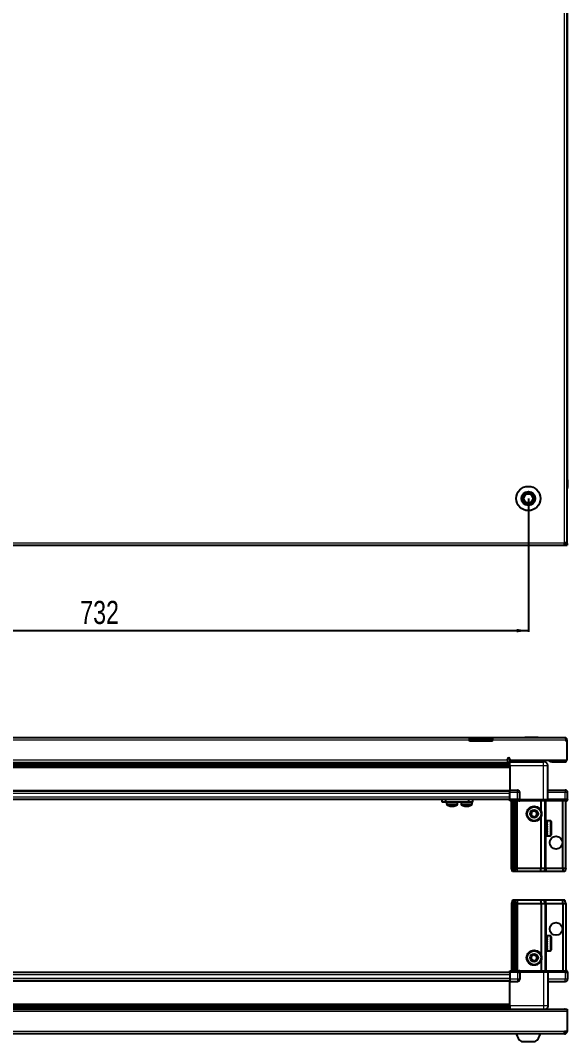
# Model space of a CAD drawing. Header units: millimetres. Extents: x 775 to 3162, y 464 to 2248.
# Drawn here: x 1249 to 1723, y 464 to 1349 of the extents above; entities that cross this region are included whole.
import ezdxf

# ---------------------------------------------------------------- set-up
doc = ezdxf.new("R2010")
doc.units = ezdxf.units.MM
doc.layers.add('FORMAT', color=7, linetype='Continuous')
doc.styles.add('SLDTEXTSTYLE0', font='TXT', dxfattribs={"width": 0.75})
doc.dimstyles.new('SLDDIMSTYLE0', dxfattribs={"dimtxt": 20, "dimasz": 10, "dimexe": 0, "dimexo": 0.0625, "dimgap": 5, "dimtad": 2, "dimdec": 1, "dimrnd": 1e-09, "dimzin": 12, "dimdsep": 46, "dimtxsty": 'SLDTEXTSTYLE0', "dimsah": 1, "dimcen": 0.09, "dimadec": 0, "dimazin": 3, "dimtfac": 1, "dimtofl": 0, "dimtmove": 0, "dimatfit": 3, "dimfxl": 0, "dimfrac": 2, "dimtolj": 1, "dimtzin": 12, "dimarcsym": 0})

# ---------------------------------------------------------------- blocks, each defined once
blk = doc.blocks.new('_D_2')
at = {"layer": 'FORMAT'}
for p, q in [((957.47, 934.92), (957.47, 819.43)), ((1689.47, 934.92), (1689.47, 819.43)), ((957.47, 820.43), (1689.47, 820.43))]:
    blk.add_line(p, q, dxfattribs=at)
for points in [[(957.47, 820.43), (967.47, 818.9), (967.47, 821.97)], [(1689.47, 820.43), (1679.47, 821.97), (1679.47, 818.9)]]:
    blk.add_solid(points, dxfattribs=at)
at = {"layer": 'FORMAT', "insert": (1301.3, 846.22), "char_height": 20, "attachment_point": 1, "style": 'SLDTEXTSTYLE0'}
blk.add_mtext('732', dxfattribs=at)

msp = doc.modelspace()

# ---------------------------------------------------------------- linework, layer by layer
at = {"color": 8, "linetype": 'Continuous', "lineweight": 18}
for p, q in [((1720.87, 896.53), (1720.87, 2091.33)), ((1722.97, 944.43), (1723.47, 944.43)), ((926.07, 896.53), (1720.87, 896.53)), ((1638.47, 725.7), (1008.47, 725.7)), ((1648.47, 727.8), (1648.47, 726.3)), ((1721.97, 725.7), (1658.47, 725.7)), ((975.47, 708.4), (1671.47, 708.4)), ((1709.97, 708.3), (1709.97, 706.8)), ((1720.87, 708.3), (1720.87, 706.8)), ((1673.47, 705.56), (973.47, 705.56)), ((973.47, 703.12), (1673.47, 703.12)), ((1673.47, 701.7), (973.47, 701.7)), ((1671.47, 706.8), (1673.47, 706.8)), ((1702.47, 703.3), (1673.47, 703.3)), ((1702.47, 674.3), (1702.47, 703.3)), ((973.47, 682.3), (1673.47, 682.3)), ((1679.97, 680.3), (1679.97, 682.3)), ((1721.47, 682.3), (1721.47, 680.3)), ((973.47, 679.65), (1673.47, 679.65)), ((973.47, 676.45), (1673.47, 676.45)), ((1679.97, 680.3), (1673.47, 680.3)), ((1673.47, 674.3), (1673.47, 673.97)), ((1679.97, 674.3), (1679.97, 680.3)), ((1681.97, 680.3), (1679.97, 680.3)), ((1679.97, 674.3), (1679.97, 673.97)), ((1679.97, 614.8), (1679.97, 673.1)), ((1682.17, 674.3), (1682.17, 673.1)), ((1702.47, 674.3), (1702.47, 673.1)), ((1704.97, 653.3), (1704.97, 673.1)), ((1721.47, 680.3), (1706.47, 680.3)), ((1706.67, 674.3), (1706.67, 673.1)), ((1721.47, 674.3), (1721.47, 680.3)), ((1723.47, 680.3), (1721.47, 680.3)), ((1721.47, 674.3), (1721.47, 673.1)), ((1620.88, 670.04), (1618.67, 670.04)), ((1620.98, 669.67), (1618.86, 669.67)), ((1628.17, 670.04), (1620.88, 670.04)), ((1627.98, 669.67), (1620.98, 669.67)), ((1628.03, 669.67), (1627.98, 669.67)), ((1628.22, 670.04), (1628.17, 670.04)), ((1638.67, 670.04), (1631.17, 670.04)), ((1638.56, 669.67), (1631.36, 669.67)), ((1640.48, 669.67), (1638.56, 669.67)), ((1640.67, 670.04), (1638.67, 670.04)), ((1708.37, 655.8), (1708.37, 654.11)), ((1708.37, 654.11), (1708.37, 642.8)), ((1704.97, 614.8), (1704.97, 645.3)), ((1679.97, 611.8), (1679.97, 614.8)), ((1704.97, 614.8), (1704.97, 611.8)), ((1679.97, 587.1), (1679.97, 584.1)), ((1679.97, 584.1), (1679.97, 525.8)), ((1704.97, 584.1), (1704.97, 587.1)), ((1704.97, 584.1), (1704.97, 553.6)), ((1708.37, 556.1), (1708.37, 543.1)), ((1704.97, 545.6), (1704.97, 525.8)), ((1673.47, 522.45), (973.47, 522.45)), ((1679.97, 524.6), (1679.97, 524.93)), ((1679.97, 524.6), (1679.97, 518.6)), ((1682.17, 525.8), (1682.17, 524.6)), ((1702.47, 524.6), (1702.47, 525.8)), ((1702.47, 524.6), (1702.47, 495.6)), ((1706.67, 525.8), (1706.67, 524.6)), ((1721.47, 524.6), (1721.47, 525.8)), ((1721.47, 524.6), (1721.47, 518.6)), ((1673.47, 519.25), (973.47, 519.25)), ((1673.47, 516.6), (973.47, 516.6)), ((1679.97, 518.6), (1673.47, 518.6)), ((1681.97, 518.6), (1679.97, 518.6)), ((1679.97, 518.6), (1679.97, 516.6)), ((1721.47, 518.6), (1706.47, 518.6)), ((1723.47, 518.6), (1721.47, 518.6)), ((1721.47, 516.6), (1721.47, 518.6)), ((973.47, 497.2), (1673.47, 497.2)), ((1673.47, 495.78), (973.47, 495.78)), ((1702.47, 495.6), (1673.47, 495.6)), ((1722.97, 490.5), (923.97, 490.5)), ((973.47, 493.34), (1673.47, 493.34)), ((1720.87, 492.6), (1720.87, 492.7)), ((1720.87, 473.2), (926.07, 473.2))]:
    msp.add_line(p, q, dxfattribs=at)
at = {"color": 7, "linetype": 'Continuous', "lineweight": 25}
for p, q in [((1722.97, 896.53), (1722.97, 2091.33)), ((1723.32, 950.93), (1723.32, 2036.93)), ((1722.97, 950.93), (1723.47, 950.93)), ((1723.47, 950.93), (1723.47, 950.93)), ((1723.47, 944.43), (1723.47, 950.93)), ((1723.47, 950.93), (1723.47, 944.43)), ((926.07, 894.43), (1720.87, 894.43)), ((1720.87, 894.43), (1720.87, 896.53)), ((1722.97, 896.53), (1720.87, 896.53)), ((1722.97, 895.93), (1720.87, 895.93)), ((1720.87, 894.43), (1722.97, 894.43)), ((1722.97, 895.93), (1722.97, 896.53)), ((1722.97, 895.93), (1722.97, 894.43)), ((1008.47, 727.8), (1638.47, 727.8)), ((1638.47, 725.7), (1638.47, 727.8)), ((1638.47, 727.8), (1648.47, 727.8)), ((1648.47, 726.3), (1638.47, 726.3)), ((1638.47, 724.8), (1638.47, 725.7)), ((1648.47, 727.8), (1658.47, 727.8)), ((1658.47, 726.3), (1648.47, 726.3)), ((1658.47, 727.8), (1721.37, 727.8)), ((1658.47, 727.8), (1658.47, 725.7)), ((1658.47, 724.8), (1658.47, 725.7)), ((1686.54, 728.1), (1686.54, 727.8)), ((1686.54, 728.1), (1697.02, 728.1)), ((1697.02, 728.1), (1698.11, 728.1)), ((1698.11, 727.8), (1698.11, 728.1)), ((1721.97, 725.7), (1721.97, 724.8)), ((1721.97, 725.7), (1722.97, 725.7)), ((1722.97, 724.8), (1722.97, 725.7)), ((1658.47, 724.8), (1638.47, 724.8)), ((1722.97, 724.8), (1721.97, 724.8)), ((1722.97, 708.3), (1722.97, 724.8)), ((1671.47, 708.4), (1671.47, 709.15)), ((1671.47, 708.4), (1671.47, 706.3)), ((1673.47, 709.15), (1673.47, 708.3)), ((1673.47, 708.3), (1722.97, 708.3)), ((1673.47, 708.3), (1673.47, 706.8)), ((1676.22, 708.3), (1676.22, 706.8)), ((1702.72, 706.8), (1702.72, 708.3)), ((1707.97, 706.8), (1707.97, 708.3)), ((1673.47, 704.36), (973.47, 704.36)), ((1673.47, 704.32), (973.47, 704.32)), ((975.47, 706.3), (1671.47, 706.3)), ((999.59, 706.15), (1647.35, 706.15)), ((1641.97, 706.3), (1641.97, 706.15)), ((1642.08, 706.3), (1642.08, 706.15)), ((1642.26, 706.3), (1642.26, 706.15)), ((1642.77, 706.3), (1642.77, 706.15)), ((1643.16, 706.3), (1643.16, 706.15)), ((1644.02, 706.3), (1644.02, 706.15)), ((1644.58, 706.3), (1644.58, 706.15)), ((1645.7, 706.3), (1645.7, 706.15)), ((1646.38, 706.3), (1646.38, 706.15)), ((1647.35, 706.15), (1647.65, 706.15)), ((1647.65, 706.3), (1647.65, 706.15)), ((1647.65, 706.15), (1647.66, 706.15)), ((1647.66, 706.15), (1648.39, 706.15)), ((1647.92, 706.3), (1647.92, 706.15)), ((1648.39, 706.3), (1648.39, 706.15)), ((1648.39, 706.15), (1649.68, 706.15)), ((1649.59, 706.15), (1673.47, 706.15)), ((1649.68, 706.3), (1649.68, 706.15)), ((1649.78, 706.3), (1649.78, 706.15)), ((1650.4, 706.3), (1650.4, 706.15)), ((1651.6, 706.3), (1651.6, 706.15)), ((1652.22, 706.3), (1652.22, 706.15)), ((1653.21, 706.3), (1653.21, 706.15)), ((1653.68, 706.3), (1653.68, 706.15)), ((1654.35, 706.3), (1654.35, 706.15)), ((1654.63, 706.3), (1654.63, 706.15)), ((1654.92, 706.3), (1654.92, 706.15)), ((1654.97, 706.15), (1654.97, 706.3)), ((1654.97, 706.3), (1654.97, 706.15)), ((1673.47, 706.8), (1702.47, 706.8)), ((1673.47, 703.3), (1673.47, 682.3)), ((1706.47, 674.3), (1706.47, 703.3)), ((1709.97, 706.8), (1707.97, 706.8)), ((1709.97, 706.8), (1720.87, 706.8)), ((973.47, 681.65), (1673.47, 681.65)), ((1673.47, 682.3), (1679.97, 682.3)), ((1673.47, 680.3), (1673.47, 682.3)), ((1706.47, 682.3), (1721.47, 682.3)), ((973.47, 674.45), (1673.47, 674.45)), ((1614.82, 671.95), (1614.82, 674.45)), ((1617.82, 674.45), (1617.82, 671.95)), ((1638.02, 671.95), (1638.02, 674.45)), ((1641.02, 674.45), (1641.02, 671.95)), ((1673.47, 674.3), (1673.47, 680.3)), ((1673.47, 674.3), (1679.97, 674.3)), ((1673.47, 674.3), (1673.47, 673.97)), ((1673.47, 674.3), (1673.47, 674.3)), ((1679.97, 674.3), (1673.47, 674.3)), ((1673.47, 673.1), (1673.47, 673.97)), ((1673.47, 673.97), (1673.47, 673.97)), ((1673.47, 673.97), (1679.97, 673.97)), ((1681.29, 673.1), (1673.47, 673.1)), ((1674.97, 614.8), (1674.97, 673.1)), ((1676.47, 614.8), (1676.47, 673.1)), ((1677.97, 614.8), (1677.97, 673.1)), ((1678.97, 614.8), (1678.97, 673.1)), ((1681.97, 674.3), (1679.97, 674.3)), ((1681.29, 673.1), (1681.97, 673.1)), ((1681.97, 674.3), (1681.97, 680.3)), ((1681.97, 674.3), (1681.97, 673.1)), ((1681.97, 674.3), (1682.17, 674.3)), ((1682.17, 673.1), (1681.97, 673.1)), ((1682.17, 674.3), (1702.47, 674.3)), ((1702.47, 673.1), (1682.17, 673.1)), ((1700.47, 664.3), (1700.47, 673.1)), ((1702.47, 674.3), (1706.47, 674.3)), ((1706.47, 673.1), (1702.47, 673.1)), ((1703.97, 614.8), (1703.97, 673.1)), ((1706.47, 674.3), (1706.47, 673.1)), ((1706.47, 674.3), (1706.67, 674.3)), ((1706.67, 673.1), (1706.47, 673.1)), ((1706.67, 674.3), (1721.47, 674.3)), ((1721.47, 674.3), (1706.67, 674.3)), ((1721.47, 673.1), (1706.67, 673.1)), ((1719.47, 614.8), (1719.47, 673.1)), ((1723.47, 674.3), (1721.47, 674.3)), ((1721.47, 673.1), (1722.97, 673.1)), ((1721.97, 614.8), (1721.97, 673.1)), ((1722.97, 673.1), (1723.47, 673.97)), ((1723.47, 674.3), (1723.47, 680.3)), ((1723.47, 674.3), (1723.47, 673.97)), ((1617.82, 671.95), (1614.82, 671.95)), ((1638.02, 671.95), (1617.82, 671.95)), ((1618.67, 671.95), (1618.67, 670.04)), ((1628.17, 670.04), (1628.17, 671.95)), ((1628.22, 670.04), (1628.22, 671.95)), ((1631.17, 671.95), (1631.17, 670.04)), ((1641.02, 671.95), (1638.02, 671.95)), ((1640.67, 670.04), (1640.67, 671.95)), ((1700.47, 614.8), (1700.47, 659.3)), ((1708.37, 655.8), (1705.47, 655.8)), ((1705.47, 655.8), (1705.47, 655.79)), ((1705.97, 655.79), (1705.47, 655.79)), ((1705.47, 655.79), (1705.47, 655.71)), ((1705.47, 655.71), (1705.47, 655.37)), ((1705.97, 655.71), (1705.47, 655.71)), ((1705.97, 655.37), (1705.47, 655.37)), ((1705.47, 655.37), (1705.47, 655.06)), ((1705.47, 655.06), (1705.47, 654.35)), ((1705.97, 655.06), (1705.47, 655.06)), ((1705.97, 655.71), (1705.97, 655.79)), ((1705.97, 655.06), (1705.97, 655.37)), ((1709.17, 655), (1709.17, 653.51)), ((1704, 653.3), (1703.97, 653.3)), ((1704.49, 652.61), (1704, 653.3)), ((1704, 653.3), (1704, 652.26)), ((1704, 652.26), (1704, 645.3)), ((1704, 645.3), (1704.49, 645.99)), ((1704.97, 653.3), (1704.49, 652.61)), ((1704.49, 652.61), (1704.49, 651.75)), ((1704.49, 651.75), (1704.49, 645.99)), ((1704.49, 645.99), (1704.97, 645.3)), ((1704.97, 653.3), (1704.97, 652.26)), ((1704.97, 652.26), (1704.97, 645.3)), ((1705.47, 653.7), (1705.37, 653.7)), ((1705.37, 653.7), (1705.37, 644.9)), ((1705.97, 654.35), (1705.47, 654.35)), ((1705.47, 654.35), (1705.47, 653.85)), ((1705.47, 653.85), (1705.47, 652.83)), ((1705.97, 653.85), (1705.47, 653.85)), ((1705.97, 652.83), (1705.47, 652.83)), ((1705.47, 652.83), (1705.47, 652.19)), ((1705.47, 652.19), (1705.47, 650.98)), ((1705.97, 652.19), (1705.47, 652.19)), ((1705.97, 650.98), (1705.47, 650.98)), ((1705.47, 650.98), (1705.47, 650.43)), ((1705.97, 650.43), (1705.47, 650.43)), ((1705.47, 650.25), (1705.47, 648.95)), ((1705.97, 650.25), (1705.47, 650.25)), ((1705.97, 648.95), (1705.47, 648.95)), ((1705.97, 648.57), (1705.47, 648.57)), ((1705.47, 648.57), (1705.47, 648.22)), ((1705.97, 648.22), (1705.47, 648.22)), ((1705.47, 648.22), (1705.47, 646.96)), ((1705.97, 646.96), (1705.47, 646.96)), ((1705.47, 646.96), (1705.47, 646.29)), ((1705.47, 646.29), (1705.47, 645.2)), ((1705.97, 646.29), (1705.47, 646.29)), ((1705.97, 653.85), (1705.97, 654.35)), ((1705.97, 652.19), (1705.97, 652.83)), ((1705.97, 650.25), (1705.97, 650.98)), ((1705.97, 648.22), (1705.97, 648.95)), ((1705.97, 646.29), (1705.97, 646.96)), ((1709.17, 653.51), (1709.17, 643.6)), ((1703.97, 645.3), (1704, 645.3)), ((1705.37, 644.9), (1705.47, 644.9)), ((1705.97, 645.2), (1705.47, 645.2)), ((1705.47, 645.2), (1705.47, 644.66)), ((1705.47, 644.66), (1705.47, 643.84)), ((1705.97, 644.66), (1705.47, 644.66)), ((1705.97, 643.84), (1705.47, 643.84)), ((1705.47, 643.84), (1705.47, 643.48)), ((1705.47, 643.48), (1705.47, 643.02)), ((1705.97, 643.48), (1705.47, 643.48)), ((1705.97, 643.02), (1705.47, 643.02)), ((1705.47, 643.02), (1705.47, 642.87)), ((1705.47, 642.87), (1705.47, 642.8)), ((1705.97, 642.87), (1705.47, 642.87)), ((1705.47, 642.8), (1708.37, 642.8)), ((1705.97, 644.66), (1705.97, 645.2)), ((1705.97, 643.48), (1705.97, 643.84)), ((1705.97, 642.87), (1705.97, 643.02)), ((1674.97, 614.8), (1676.47, 614.8)), ((1675.77, 611.8), (1674.97, 614.8)), ((1676.93, 611.8), (1675.77, 611.8)), ((1676.47, 614.8), (1677.97, 614.8)), ((1676.93, 611.8), (1676.47, 614.8)), ((1677.43, 611.8), (1676.93, 611.8)), ((1677.43, 611.8), (1677.97, 614.8)), ((1678.17, 611.8), (1677.43, 611.8)), ((1677.97, 614.8), (1678.97, 614.8)), ((1678.17, 611.8), (1678.97, 614.8)), ((1679.97, 611.8), (1678.17, 611.8)), ((1678.97, 614.8), (1679.97, 614.8)), ((1679.97, 614.8), (1700.47, 614.8)), ((1700.14, 611.8), (1679.97, 611.8)), ((1700.14, 611.8), (1700.47, 614.8)), ((1703.17, 611.8), (1700.14, 611.8)), ((1700.47, 614.8), (1703.97, 614.8)), ((1703.97, 614.8), (1703.17, 611.8)), ((1704.97, 611.8), (1703.17, 611.8)), ((1703.97, 614.8), (1704.97, 614.8)), ((1704.97, 614.8), (1719.47, 614.8)), ((1719.32, 611.8), (1704.97, 611.8)), ((1719.47, 614.8), (1719.32, 611.8)), ((1721.17, 611.8), (1719.32, 611.8)), ((1719.47, 614.8), (1721.97, 614.8)), ((1721.97, 614.8), (1721.17, 611.8)), ((1675.77, 587.1), (1674.97, 584.1)), ((1674.97, 584.1), (1676.47, 584.1)), ((1674.97, 584.1), (1674.97, 525.8)), ((1676.93, 587.1), (1675.77, 587.1)), ((1676.93, 587.1), (1676.47, 584.1)), ((1676.47, 584.1), (1677.97, 584.1)), ((1676.47, 584.1), (1676.47, 525.8)), ((1677.43, 587.1), (1676.93, 587.1)), ((1677.43, 587.1), (1677.97, 584.1)), ((1678.17, 587.1), (1677.43, 587.1)), ((1677.97, 584.1), (1677.97, 525.8)), ((1677.97, 584.1), (1678.97, 584.1)), ((1678.17, 587.1), (1678.97, 584.1)), ((1679.97, 587.1), (1678.17, 587.1)), ((1678.97, 584.1), (1678.97, 525.8)), ((1678.97, 584.1), (1679.97, 584.1)), ((1700.14, 587.1), (1679.97, 587.1)), ((1679.97, 584.1), (1700.47, 584.1)), ((1700.14, 587.1), (1700.47, 584.1)), ((1703.17, 587.1), (1700.14, 587.1)), ((1700.47, 584.1), (1700.47, 539.6)), ((1700.47, 584.1), (1703.97, 584.1)), ((1703.97, 584.1), (1703.17, 587.1)), ((1704.97, 587.1), (1703.17, 587.1)), ((1703.97, 584.1), (1703.97, 525.8)), ((1703.97, 584.1), (1704.97, 584.1)), ((1719.32, 587.1), (1704.97, 587.1)), ((1704.97, 584.1), (1719.47, 584.1)), ((1719.47, 584.1), (1719.32, 587.1)), ((1721.17, 587.1), (1719.32, 587.1)), ((1719.47, 584.1), (1721.97, 584.1)), ((1719.47, 584.1), (1719.47, 525.8)), ((1721.97, 584.1), (1721.17, 587.1)), ((1721.97, 584.1), (1721.97, 525.8)), ((1704, 553.6), (1703.97, 553.6)), ((1704.49, 552.91), (1704, 553.6)), ((1704, 553.6), (1704, 545.6)), ((1704.97, 553.6), (1704.49, 552.91)), ((1704.49, 552.91), (1704.49, 546.29)), ((1704.97, 553.6), (1704.97, 545.6)), ((1705.47, 554), (1705.37, 554)), ((1705.37, 554), (1705.37, 545.2)), ((1708.37, 556.1), (1705.47, 556.1)), ((1705.97, 556.1), (1705.47, 556.1)), ((1705.47, 556.1), (1705.47, 556.05)), ((1705.47, 556.05), (1705.47, 555.77)), ((1705.97, 556.05), (1705.47, 556.05)), ((1705.97, 555.77), (1705.47, 555.77)), ((1705.47, 555.77), (1705.47, 555.49)), ((1705.97, 555.49), (1705.47, 555.49)), ((1705.47, 555.49), (1705.47, 554.83)), ((1705.97, 554.83), (1705.47, 554.83)), ((1705.47, 554.83), (1705.47, 554.36)), ((1705.47, 554.36), (1705.47, 553.38)), ((1705.97, 554.36), (1705.47, 554.36)), ((1705.97, 553.38), (1705.47, 553.38)), ((1705.47, 553.38), (1705.47, 552.76)), ((1705.47, 552.76), (1705.47, 551.56)), ((1705.97, 552.76), (1705.47, 552.76)), ((1705.97, 551.56), (1705.47, 551.56)), ((1705.47, 551.56), (1705.47, 550.93)), ((1705.97, 550.93), (1705.47, 550.93)), ((1705.47, 550.85), (1705.47, 549.55)), ((1705.97, 550.85), (1705.47, 550.85)), ((1705.97, 549.55), (1705.47, 549.55)), ((1705.97, 549.07), (1705.47, 549.07)), ((1705.47, 549.07), (1705.47, 548.81)), ((1705.47, 548.81), (1705.47, 547.54)), ((1705.97, 548.81), (1705.47, 548.81)), ((1705.97, 556.05), (1705.97, 556.1)), ((1705.97, 555.49), (1705.97, 555.77)), ((1705.97, 554.36), (1705.97, 554.83)), ((1705.97, 552.76), (1705.97, 553.38)), ((1705.97, 550.85), (1705.97, 551.56)), ((1705.97, 548.81), (1705.97, 549.55)), ((1709.17, 555.3), (1709.17, 543.9)), ((1703.97, 545.6), (1704, 545.6)), ((1704, 545.6), (1704.49, 546.29)), ((1704.49, 546.29), (1704.97, 545.6)), ((1705.37, 545.2), (1705.47, 545.2)), ((1705.97, 547.54), (1705.47, 547.54)), ((1705.47, 547.54), (1705.47, 546.86)), ((1705.47, 546.86), (1705.47, 545.74)), ((1705.97, 546.86), (1705.47, 546.86)), ((1705.97, 545.74), (1705.47, 545.74)), ((1705.47, 545.74), (1705.47, 545.17)), ((1705.47, 545.17), (1705.47, 544.31)), ((1705.97, 545.17), (1705.47, 545.17)), ((1705.97, 544.31), (1705.47, 544.31)), ((1705.47, 544.31), (1705.47, 543.92)), ((1705.47, 543.92), (1705.47, 543.4)), ((1705.97, 543.92), (1705.47, 543.92)), ((1705.97, 543.4), (1705.47, 543.4)), ((1705.47, 543.4), (1705.47, 543.22)), ((1705.47, 543.22), (1705.47, 543.1)), ((1705.97, 543.22), (1705.47, 543.22)), ((1705.47, 543.1), (1708.37, 543.1)), ((1705.97, 546.86), (1705.97, 547.54)), ((1705.97, 545.17), (1705.97, 545.74)), ((1705.97, 543.92), (1705.97, 544.31)), ((1705.97, 543.22), (1705.97, 543.4)), ((1700.47, 534.6), (1700.47, 525.8)), ((1673.47, 524.45), (973.47, 524.45)), ((1673.47, 525.8), (1681.29, 525.8)), ((1673.47, 524.93), (1673.47, 525.8)), ((1673.47, 524.6), (1673.47, 524.93)), ((1679.97, 524.93), (1673.47, 524.93)), ((1679.97, 524.6), (1673.47, 524.6)), ((1673.47, 524.6), (1673.47, 518.6)), ((1679.97, 524.6), (1681.97, 524.6)), ((1681.97, 524.6), (1679.97, 524.6)), ((1681.97, 525.8), (1681.29, 525.8)), ((1681.97, 524.6), (1681.97, 525.8)), ((1681.97, 525.8), (1682.17, 525.8)), ((1682.17, 524.6), (1681.97, 524.6)), ((1681.97, 524.6), (1681.97, 518.6)), ((1682.17, 525.8), (1702.47, 525.8)), ((1702.47, 524.6), (1682.17, 524.6)), ((1702.47, 525.8), (1706.47, 525.8)), ((1706.47, 524.6), (1702.47, 524.6)), ((1706.47, 524.6), (1706.47, 525.8)), ((1706.47, 525.8), (1706.67, 525.8)), ((1706.67, 524.6), (1706.47, 524.6)), ((1706.47, 524.6), (1706.47, 495.6)), ((1706.67, 525.8), (1721.47, 525.8)), ((1721.47, 524.6), (1706.67, 524.6)), ((1722.97, 525.8), (1721.47, 525.8)), ((1721.47, 524.6), (1723.47, 524.6)), ((1723.47, 524.93), (1722.97, 525.8)), ((1723.47, 524.93), (1722.97, 525.8)), ((1723.47, 524.6), (1723.47, 524.93)), ((1723.47, 524.6), (1723.47, 524.93)), ((1723.47, 524.6), (1723.47, 524.6)), ((1723.47, 524.6), (1723.47, 518.6)), ((1673.47, 517.25), (973.47, 517.25)), ((1673.47, 518.6), (1673.47, 516.6)), ((1673.47, 516.6), (1679.97, 516.6)), ((1673.47, 495.6), (1673.47, 516.6)), ((1706.47, 516.6), (1721.47, 516.6)), ((923.97, 492.6), (1722.97, 492.6)), ((973.47, 494.58), (1673.47, 494.58)), ((973.47, 494.54), (1673.47, 494.54)), ((1647.35, 492.75), (999.59, 492.75)), ((1641.97, 492.6), (1641.97, 492.75)), ((1642.14, 492.6), (1642.14, 492.75)), ((1642.35, 492.6), (1642.35, 492.75)), ((1642.91, 492.6), (1642.91, 492.75)), ((1643.33, 492.6), (1643.33, 492.75)), ((1644.23, 492.6), (1644.23, 492.75)), ((1644.82, 492.6), (1644.82, 492.75)), ((1645.96, 492.6), (1645.96, 492.75)), ((1646.66, 492.6), (1646.66, 492.75)), ((1647.93, 492.75), (1647.35, 492.75)), ((1647.93, 492.6), (1647.93, 492.75)), ((1647.94, 492.75), (1647.93, 492.75)), ((1648.67, 492.75), (1647.94, 492.75)), ((1648.11, 492.6), (1648.11, 492.75)), ((1648.61, 492.6), (1648.61, 492.75)), ((1648.67, 492.6), (1648.67, 492.75)), ((1649.59, 492.75), (1648.67, 492.75)), ((1648.67, 492.75), (1648.67, 492.75)), ((1673.47, 492.75), (1649.59, 492.75)), ((1649.96, 492.6), (1649.96, 492.75)), ((1650.67, 492.6), (1650.67, 492.75)), ((1651.84, 492.6), (1651.84, 492.75)), ((1652.45, 492.6), (1652.45, 492.75)), ((1653.4, 492.6), (1653.4, 492.75)), ((1653.85, 492.6), (1653.85, 492.75)), ((1654.47, 492.6), (1654.47, 492.75)), ((1654.71, 492.6), (1654.71, 492.75)), ((1654.95, 492.6), (1654.95, 492.75)), ((1654.97, 492.6), (1654.97, 492.75)), ((1707.97, 492.7), (1720.87, 492.7)), ((1707.97, 492.7), (1707.97, 492.6)), ((1722.97, 492.6), (1722.97, 490.5)), ((1722.97, 490.5), (1722.97, 473.2)), ((1720.87, 471.1), (926.07, 471.1)), ((1722.97, 473.2), (1720.87, 473.2)), ((1720.87, 471.1), (1720.87, 473.2)), ((1683.47, 464.5), (1695.47, 464.5))]:
    msp.add_line(p, q, dxfattribs=at)
at = {"color": 7, "linetype": 'Continuous', "lineweight": 25, "flags": 128}
msp.add_lwpolyline([(1721.51, 492.6), (1721.28, 492.66), (1720.87, 492.7)], dxfattribs=at)
at = {"color": 7, "linetype": 'Continuous', "lineweight": 25}
for centre, radius in [((1689.47, 934.93), 10.5), ((1689.47, 934.93), 6), ((1689.47, 934.93), 3.9), ((1694.47, 661.8), 6.5), ((1694.47, 661.8), 3.46), ((1713.47, 636.8), 5.5), ((1713.47, 562.1), 5.5), ((1694.47, 537.1), 6.5), ((1694.47, 537.1), 3.46)]:
    msp.add_circle(centre, radius, dxfattribs=at)
at = {"color": 8, "linetype": 'Continuous', "lineweight": 18}
for centre in [(1694.47, 661.8), (1694.47, 537.1)]:
    msp.add_circle(centre, 5.7, dxfattribs=at)
at = {"color": 7, "linetype": 'Continuous', "lineweight": 25}
for centre, radius, start, end in [((1689.47, 934.93), 4.62, 120, 180), ((1689.47, 934.93), 4.62, 60, 120), ((1689.47, 934.93), 4.62, 360, 60), ((1721.47, 944.43), 2, 318.59038, 0), ((1689.47, 934.93), 4.62, 180, 240), ((1689.47, 934.93), 4.62, 240, 300), ((1689.47, 934.93), 4.62, 300, 360), ((1672.47, 709.15), 1, 0, 180), ((1720.87, 708.9), 2.1, 270, 343.39845), ((1679.97, 680.3), 2, 0, 90), ((1721.47, 680.3), 2, 0, 90), ((1619.12, 670.04), 0.45, 180, 235.28209), ((1623.42, 676.25), 8, 235.28209, 259.05401), ((1623.42, 676.25), 8, 280.84597, 304.71791), ((1623.47, 676.25), 8, 280.92113, 304.71791), ((1627.72, 670.04), 0.45, 304.71791, 0), ((1627.77, 670.04), 0.45, 304.71791, 0), ((1631.62, 670.04), 0.45, 180, 235.28209), ((1635.92, 676.25), 8, 235.28209, 258.92302), ((1635.92, 676.25), 8, 280.93918, 304.71791), ((1640.22, 670.04), 0.45, 304.71791, 0), ((1694.47, 661.8), 2.5, 118.29497, 178.29497), ((1694.47, 661.8), 2.5, 58.29497, 118.29497), ((1694.47, 661.8), 2.5, 358.29497, 58.29497), ((1694.47, 661.8), 2.5, 178.29497, 238.29497), ((1694.47, 661.8), 2.5, 238.29497, 298.29497), ((1694.47, 661.8), 2.5, 298.29497, 358.29497), ((1708.37, 655), 0.8, 360, 90), ((1704.97, 653.7), 0.4, 270, 0), ((1704.97, 644.9), 0.4, 360, 90), ((1708.37, 643.6), 0.8, 270, 0), ((1704.97, 554), 0.4, 270, 0), ((1708.37, 555.3), 0.8, 360, 90), ((1694.47, 537.1), 2.5, 74.67671, 134.67671), ((1704.97, 545.2), 0.4, 360, 90), ((1708.37, 543.9), 0.8, 270, 0), ((1694.47, 537.1), 2.5, 134.67671, 194.67671), ((1694.47, 537.1), 2.5, 194.67671, 254.67671), ((1694.47, 537.1), 2.5, 254.67671, 314.67671), ((1694.47, 537.1), 2.5, 14.67671, 74.67671), ((1694.47, 537.1), 2.5, 314.67671, 14.67671), ((1679.97, 518.6), 2, 270, 0), ((1721.47, 518.6), 2, 270, 0), ((1690.5, 474.12), 11.91, 194.70035, 233.8734), ((1688.45, 474.12), 11.91, 306.1266, 345.29965), ((1720.87, 473.2), 2.1, 270, 0), ((1720.87, 473.2), 0.6, 270, 0)]:
    msp.add_arc(centre, radius, start, end, dxfattribs=at)
for centre, start_param, end_param in [((1679.97, 670.5), 5.560451, 6.283185), ((1679.97, 528.4), 3.141593, 3.864327)]:
    msp.add_ellipse(centre, major_axis=(0, 3.46), ratio=0.57735, start_param=start_param, end_param=end_param, dxfattribs=at)
for points, knots in [([(1684.85, 934.93), (1685.18, 935.51), (1685.75, 936.49), (1686.57, 937.91), (1686.98, 938.62), (1687.16, 938.93)], [0, 0, 0, 0, 0.439131, 0.751378, 1, 1, 1, 1]), ([(1687.16, 938.93), (1687.36, 938.93), (1688.07, 938.93), (1689.37, 938.93), (1690.76, 938.93), (1691.51, 938.93), (1691.78, 938.93)], [0, 0, 0, 0, 0.139329, 0.48527, 0.816356, 1, 1, 1, 1]), ([(1691.78, 938.93), (1692.11, 938.36), (1692.68, 937.38), (1693.5, 935.96), (1693.91, 935.25), (1694.09, 934.93)], [0, 0, 0, 0, 0.439131, 0.751378, 1, 1, 1, 1]), ([(1687.16, 930.93), (1686.83, 931.51), (1686.26, 932.49), (1685.44, 933.91), (1685.03, 934.62), (1684.85, 934.93)], [0, 0, 0, 0, 0.439131, 0.751378, 1, 1, 1, 1]), ([(1691.78, 930.93), (1691.51, 930.93), (1690.76, 930.93), (1689.37, 930.93), (1688.07, 930.93), (1687.36, 930.93), (1687.16, 930.93)], [0, 0, 0, 0, 0.183644, 0.51473, 0.860671, 1, 1, 1, 1]), ([(1694.09, 934.93), (1693.76, 934.36), (1693.19, 933.38), (1692.37, 931.96), (1691.96, 931.25), (1691.78, 930.93)], [0, 0, 0, 0, 0.439131, 0.751378, 1, 1, 1, 1]), ([(1721.37, 727.8), (1721.42, 727.77), (1721.51, 727.72), (1721.64, 727.33), (1721.77, 726.77), (1721.88, 726.19), (1721.95, 725.83), (1721.97, 725.7)], [0, 0, 0, 0, 0.230255, 0.448522, 0.666786, 0.88505, 1, 1, 1, 1]), ([(1722.97, 725.7), (1722.94, 725.95), (1722.89, 726.45), (1722.5, 727.08), (1722.02, 727.52), (1721.64, 727.63), (1721.5, 727.67)], [0, 0, 0, 0, 0.286711, 0.558494, 0.830274, 1, 1, 1, 1]), ([(1673.47, 703.3), (1673.47, 703.69), (1673.47, 704.48), (1673.47, 705.53), (1673.47, 706.32), (1673.47, 706.74), (1673.47, 706.78), (1673.47, 706.8)], [0, 0, 0, 0, 0.214694, 0.429388, 0.644082, 0.858775, 1, 1, 1, 1]), ([(1702.47, 706.8), (1702.54, 706.8), (1702.67, 706.8), (1702.83, 706.8), (1702.95, 706.8), (1702.96, 706.8), (1702.97, 706.8)], [0, 0, 0, 0, 0.249394, 0.500333, 0.750167, 1, 1, 1, 1]), ([(1706.47, 703.3), (1706.42, 703.74), (1706.35, 704.42), (1705.92, 705.23), (1705.46, 705.79), (1704.9, 706.24), (1704.09, 706.68), (1703.41, 706.75), (1702.97, 706.8)], [0, 0, 0, 0, 0.239457, 0.368361, 0.5, 0.631639, 0.760543, 1, 1, 1, 1]), ([(1621.91, 668.4), (1621.9, 668.4), (1621.86, 668.4), (1621.65, 668.47), (1621.49, 668.53), (1621.43, 668.56), (1621.42, 668.57), (1621.42, 668.57), (1621.43, 668.57), (1621.45, 668.57), (1621.5, 668.56), (1621.73, 668.51), (1622.05, 668.44), (1622.43, 668.39), (1622.71, 668.39), (1622.97, 668.42), (1623.11, 668.5), (1623.24, 668.56), (1623.29, 668.57), (1623.31, 668.57), (1623.34, 668.57), (1623.36, 668.57), (1623.4, 668.56), (1623.53, 668.52), (1623.68, 668.44), (1623.94, 668.39), (1624.29, 668.39), (1624.66, 668.44), (1624.99, 668.5), (1625.22, 668.56), (1625.3, 668.57), (1625.32, 668.57), (1625.33, 668.57), (1625.33, 668.57), (1625.32, 668.55), (1625.15, 668.47), (1624.91, 668.39), (1624.93, 668.39), (1624.93, 668.39)], [0, 0, 0, 0, 0.024519, 0.105974, 0.133842, 0.147819, 0.153553, 0.156403, 0.15928, 0.16178, 0.166477, 0.181648, 0.254111, 0.300998, 0.335579, 0.379192, 0.462021, 0.482676, 0.486455, 0.490271, 0.492817, 0.495357, 0.499784, 0.513427, 0.576955, 0.640973, 0.679017, 0.731371, 0.789083, 0.818039, 0.821666, 0.824546, 0.82745, 0.830805, 0.837158, 0.863854, 0.969866, 1, 1, 1, 1]), ([(1634.39, 668.4), (1634.4, 668.4), (1634.45, 668.39), (1634.4, 668.41), (1634.28, 668.46), (1634.17, 668.51), (1634.12, 668.53), (1634.09, 668.55), (1634.07, 668.56), (1634.08, 668.57), (1634.08, 668.57), (1634.09, 668.57), (1634.09, 668.57)], [0, 0, 0, 0, 0.117513, 0.319182, 0.655587, 0.780657, 0.858887, 0.909792, 0.960055, 0.979586, 0.994792, 1, 1, 1, 1]), ([(1634.09, 668.57), (1634.09, 668.57), (1634.1, 668.57), (1634.15, 668.56), (1634.3, 668.53), (1634.59, 668.47), (1634.94, 668.41), (1635.28, 668.39), (1635.61, 668.4), (1635.81, 668.47), (1635.97, 668.53), (1636.05, 668.56), (1636.09, 668.57), (1636.12, 668.57), (1636.14, 668.57), (1636.17, 668.57), (1636.21, 668.56), (1636.32, 668.51), (1636.42, 668.44), (1636.62, 668.39), (1636.87, 668.39), (1637.26, 668.42), (1637.61, 668.5), (1637.88, 668.56), (1637.94, 668.57), (1637.96, 668.57), (1637.97, 668.57), (1637.97, 668.57), (1637.96, 668.56), (1637.86, 668.52), (1637.65, 668.45), (1637.43, 668.39), (1637.42, 668.39), (1637.42, 668.4)], [0, 0, 0, 0, 0.0033506, 0.0080628, 0.021119, 0.0794763, 0.1490118, 0.1929925, 0.2373326, 0.3338878, 0.3669223, 0.3834897, 0.3902874, 0.3936653, 0.3970754, 0.4000395, 0.4056074, 0.423591, 0.5094867, 0.5650663, 0.606058, 0.6577556, 0.7559406, 0.7804241, 0.7849037, 0.7894268, 0.7924448, 0.7954558, 0.8007042, 0.816876, 0.8921804, 0.9680663, 1, 1, 1, 1]), ([(1692.01, 663.32), (1692.47, 663.56), (1693.32, 664.02), (1694.16, 664.47), (1694.56, 664.69)], [0, 0, 0, 0, 0.534686, 1, 1, 1, 1]), ([(1694.56, 664.69), (1694.66, 664.62), (1695.17, 664.3), (1696.02, 663.78), (1696.72, 663.35), (1697.01, 663.17)], [0, 0, 0, 0, 0.1331247, 0.6370994, 1, 1, 1, 1]), ([(1691.93, 660.43), (1691.94, 660.95), (1691.97, 661.91), (1692, 662.87), (1692.01, 663.32)], [0, 0, 0, 0, 0.5346859, 1, 1, 1, 1]), ([(1694.38, 658.91), (1694.09, 659.1), (1693.39, 659.53), (1692.54, 660.05), (1692.04, 660.37), (1691.93, 660.43)], [0, 0, 0, 0, 0.362901, 0.866875, 1, 1, 1, 1]), ([(1696.93, 660.28), (1696.47, 660.04), (1695.62, 659.58), (1694.78, 659.13), (1694.38, 658.91)], [0, 0, 0, 0, 0.5346859, 1, 1, 1, 1]), ([(1697.01, 663.17), (1697, 662.65), (1696.97, 661.69), (1696.94, 660.73), (1696.93, 660.28)], [0, 0, 0, 0, 0.534686, 1, 1, 1, 1]), ([(1691.69, 537.86), (1692.05, 538.23), (1692.74, 538.9), (1693.42, 539.58), (1693.74, 539.89)], [0, 0, 0, 0, 0.5346859, 1, 1, 1, 1]), ([(1693.74, 539.89), (1694.24, 539.76), (1695.17, 539.5), (1696.09, 539.25), (1696.52, 539.13)], [0, 0, 0, 0, 0.534686, 1, 1, 1, 1]), ([(1692.42, 535.07), (1692.33, 535.4), (1692.12, 536.2), (1691.87, 537.16), (1691.72, 537.74), (1691.69, 537.86)], [0, 0, 0, 0, 0.362901, 0.866875, 1, 1, 1, 1]), ([(1695.2, 534.31), (1694.7, 534.44), (1693.77, 534.7), (1692.85, 534.95), (1692.42, 535.07)], [0, 0, 0, 0, 0.534686, 1, 1, 1, 1]), ([(1697.25, 536.34), (1696.89, 535.97), (1696.2, 535.3), (1695.52, 534.62), (1695.2, 534.31)], [0, 0, 0, 0, 0.534686, 1, 1, 1, 1]), ([(1696.52, 539.13), (1696.56, 539.01), (1696.71, 538.43), (1696.96, 537.47), (1697.17, 536.67), (1697.25, 536.34)], [0, 0, 0, 0, 0.1331247, 0.6370994, 1, 1, 1, 1]), ([(1673.47, 495.6), (1673.47, 495.2), (1673.47, 494.41), (1673.47, 493.4), (1673.47, 492.77), (1673.47, 492.61), (1673.47, 492.6)], [0, 0, 0, 0, 0.32552, 0.65104, 0.97656, 1, 1, 1, 1]), ([(1706.47, 495.6), (1706.42, 495.16), (1706.35, 494.48), (1705.92, 493.67), (1705.46, 493.11), (1705.06, 492.75), (1704.8, 492.62), (1704.75, 492.6)], [0, 0, 0, 0, 0.3630185, 0.5584377, 0.7580039, 0.9575702, 1, 1, 1, 1])]:
    msp.add_open_spline(points, degree=3, knots=knots, dxfattribs=at)
at = {"color": 8, "linetype": 'Continuous', "lineweight": 18}
for points, knots in [([(1702.47, 703.3), (1702.47, 703.74), (1702.47, 704.42), (1702.47, 705.23), (1702.47, 705.79), (1702.47, 706.24), (1702.47, 706.68), (1702.47, 706.75), (1702.47, 706.8)], [0, 0, 0, 0, 0.239457, 0.368361, 0.5, 0.631639, 0.760543, 1, 1, 1, 1]), ([(1702.47, 495.6), (1702.47, 495.16), (1702.47, 494.48), (1702.47, 493.67), (1702.47, 493.11), (1702.47, 492.75), (1702.47, 492.62), (1702.47, 492.6)], [0, 0, 0, 0, 0.363018, 0.558438, 0.758004, 0.95757, 1, 1, 1, 1])]:
    msp.add_open_spline(points, degree=3, knots=knots, dxfattribs=at)
for points in [[(1706.47, 703.3), (1706.41, 703.3), (1706.29, 703.3), (1705.37, 703.3), (1704.04, 703.3), (1702.99, 703.3), (1702.47, 703.3)], [(1706.47, 495.6), (1706.41, 495.6), (1706.29, 495.6), (1705.37, 495.6), (1704.04, 495.6), (1702.99, 495.6), (1702.47, 495.6)]]:
    msp.add_open_spline(points, degree=3, dxfattribs=at)

# ---------------------------------------------------------------- dimensions: what is measured, and where the dimension line sits
at = {"layer": 'FORMAT'}
dim = msp.add_linear_dim(base=(1689.47, 820.43), p1=(957.47, 934.93), p2=(1689.47, 934.93), angle=0, dimstyle='SLDDIMSTYLE0', dxfattribs=at)
dim.commit()
dim.dimension.update_dxf_attribs({"geometry": '_D_2', "text_midpoint": (1323.47, 820.43), "dimtype": 160})

doc.saveas('drawing.dxf')
